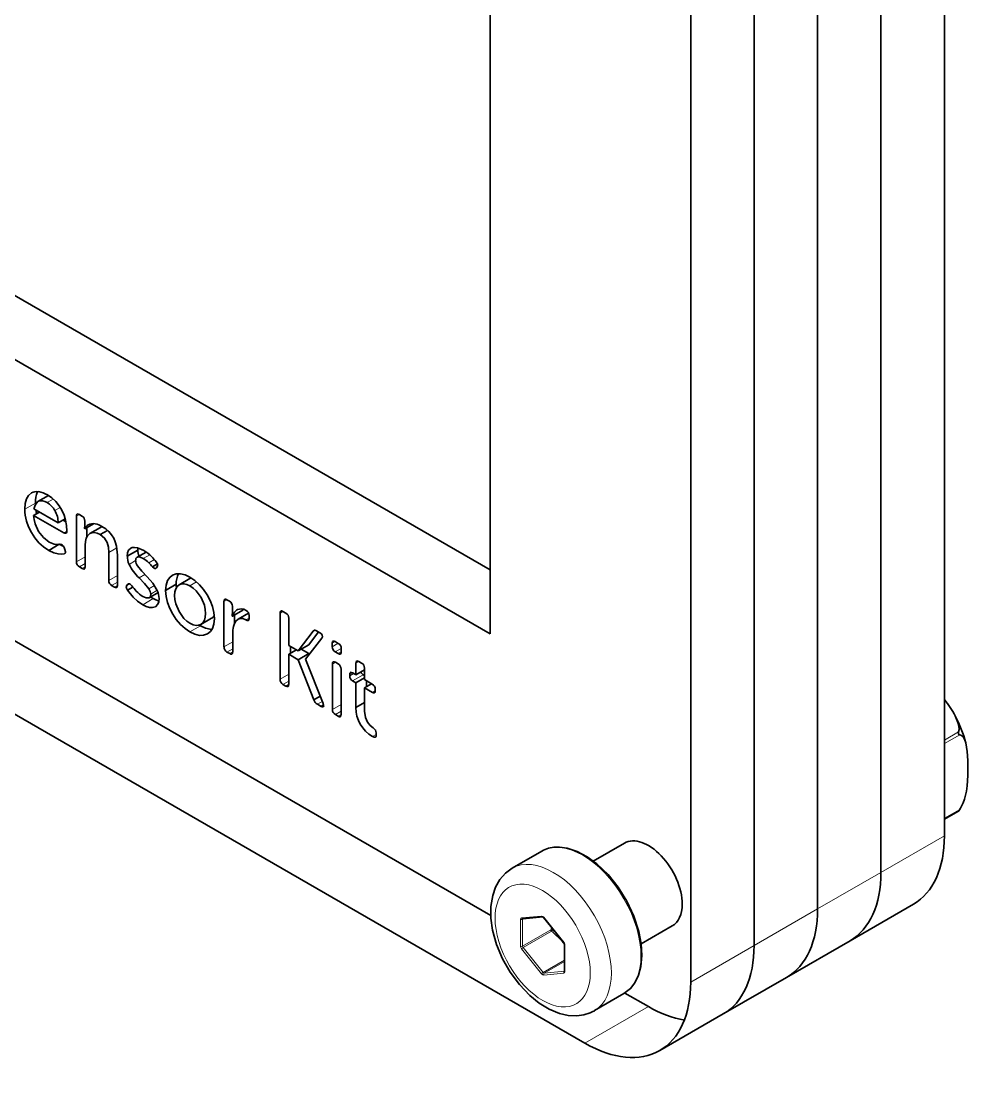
# Model space of a CAD drawing. Extents: x 291 to 834, y 188 to 661.
# Drawn here: x 701.8 to 733.46, y 573.02 to 608.35 of the extents above; entities that cross this region are included whole.
import ezdxf

# ---------------------------------------------------------------- set-up
doc = ezdxf.new("R2010")
doc.units = 0

msp = doc.modelspace()

# ---------------------------------------------------------------- linework, layer by layer
at = {"color": 7, "lineweight": 35}
for p, q in [((732.674, 581.092), (732.674, 627.126)), ((730.553, 579.867), (730.553, 625.901)), ((728.431, 578.643), (728.431, 624.677)), ((726.31, 577.418), (726.31, 623.452)), ((726.31, 577.418), (726.31, 623.452)), ((724.189, 576.193), (724.189, 622.227)), ((730.553, 579.867), (730.553, 615.251)), ((728.431, 578.643), (728.431, 614.027)), ((717.478, 589.58), (717.478, 611.72)), ((717.478, 589.988), (681.936, 610.508)), ((681.581, 608.573), (717.478, 587.848)), ((676.275, 602.223), (717.504, 578.419)), ((676.275, 602.223), (717.504, 578.419)), ((674.154, 600.998), (720.653, 574.152))]:
    msp.add_line(p, q, dxfattribs=at)
at = {"color": 7, "lineweight": 35, "ltscale": 0.010205}
for p, q in [((702.361, 592.271), (702.715, 592.475)), ((705.349, 590.448), (705.703, 590.652)), ((709.051, 588.335), (709.404, 588.539))]:
    msp.add_line(p, q, dxfattribs=at)
at = {"color": 7, "lineweight": 13, "ltscale": 0.009613}
msp.add_line((702.381, 592.281), (702.714, 592.473), dxfattribs=at)
at = {"color": 7, "lineweight": 13, "ltscale": 0.010206}
for p, q in [((701.919, 592.017), (702.273, 592.221)), ((707.445, 587.911), (707.798, 588.115)), ((712.884, 586.271), (713.237, 586.475))]:
    msp.add_line(p, q, dxfattribs=at)
at = {"color": 7, "lineweight": 35, "ltscale": 0.023418}
msp.add_line((702.227, 592.026), (703.039, 591.557), dxfattribs=at)
at = {"color": 7, "lineweight": 35, "ltscale": 0.001166}
msp.add_line((702.273, 592.175), (702.273, 592.221), dxfattribs=at)
at = {"color": 7, "lineweight": 35, "ltscale": 0.000560934}
msp.add_line((702.381, 592.281), (702.361, 592.271), dxfattribs=at)
at = {"color": 7, "lineweight": 13, "ltscale": 0.005844}
msp.add_line((702.67, 592.236), (702.873, 592.353), dxfattribs=at)
at = {"color": 7, "lineweight": 13, "ltscale": 0.005191}
msp.add_line((702.926, 591.971), (703.106, 592.075), dxfattribs=at)
at = {"color": 7, "lineweight": 35, "ltscale": 0.005528}
msp.add_line((702.215, 591.811), (702.407, 591.922), dxfattribs=at)
at = {"color": 7, "lineweight": 35, "ltscale": 0.029212}
msp.add_line((703.227, 591.227), (702.215, 591.811), dxfattribs=at)
at = {"color": 7, "lineweight": 35, "ltscale": 0.006777}
msp.add_line((703.039, 591.557), (703.273, 591.693), dxfattribs=at)
at = {"color": 7, "lineweight": 35, "ltscale": 0.002782}
msp.add_line((703.297, 591.595), (703.201, 591.651), dxfattribs=at)
at = {"color": 7, "lineweight": 13, "ltscale": 0.002854}
msp.add_line((703.646, 591.78), (703.745, 591.837), dxfattribs=at)
at = {"color": 7, "lineweight": 35, "ltscale": 0.038017}
for p, q in [((703.646, 590.26), (703.646, 591.78)), ((708.582, 587.41), (708.582, 588.93)), ((712.207, 585.317), (712.207, 586.838))]:
    msp.add_line(p, q, dxfattribs=at)
at = {"color": 7, "lineweight": 35, "ltscale": 0.002419}
for p, q in [((703.745, 591.837), (703.829, 591.789)), ((708.681, 588.988), (708.765, 588.939)), ((709.42, 588.46), (709.42, 588.364))]:
    msp.add_line(p, q, dxfattribs=at)
at = {"color": 7, "lineweight": 35, "ltscale": 0.000739741}
msp.add_line((703.921, 591.397), (703.918, 591.367), dxfattribs=at)
at = {"color": 7, "lineweight": 35, "ltscale": 0.000176396}
for p, q in [((703.918, 591.367), (703.924, 591.364)), ((708.854, 588.442), (708.861, 588.438))]:
    msp.add_line(p, q, dxfattribs=at)
at = {"color": 7, "lineweight": 35, "ltscale": 0.008429}
msp.add_line((703.924, 591.364), (704.216, 591.532), dxfattribs=at)
at = {"color": 7, "lineweight": 35, "ltscale": 0.003889}
msp.add_line((703.927, 591.618), (703.927, 591.462), dxfattribs=at)
at = {"color": 7, "lineweight": 35, "ltscale": 0.007637}
msp.add_line((704, 591.102), (704, 591.407), dxfattribs=at)
at = {"color": 7, "lineweight": 35, "ltscale": 0.010207}
for p, q in [((704.097, 591.204), (704.451, 591.408)), ((708.861, 588.438), (709.214, 588.642)), ((707.811, 588.164), (708.165, 588.368))]:
    msp.add_line(p, q, dxfattribs=at)
at = {"color": 7, "lineweight": 35, "ltscale": 0.007053}
msp.add_line((704.442, 591.169), (704.687, 591.31), dxfattribs=at)
at = {"color": 7, "lineweight": 13, "ltscale": 0.002939}
msp.add_line((703.227, 591.227), (703.329, 591.286), dxfattribs=at)
at = {"color": 7, "lineweight": 35, "ltscale": 0.010206}
for p, q in [((702.721, 590.638), (703.075, 590.842)), ((707.082, 589.49), (707.435, 589.694)), ((706.631, 589.3), (706.984, 589.504)), ((711.067, 587.275), (711.42, 587.479)), ((711.067, 586.981), (711.42, 587.185))]:
    msp.add_line(p, q, dxfattribs=at)
at = {"color": 7, "lineweight": 35, "ltscale": 0.001809}
msp.add_line((703.236, 590.731), (703.263, 590.664), dxfattribs=at)
at = {"color": 7, "lineweight": 35, "ltscale": 0.018059}
msp.add_line((703.936, 590.814), (703.936, 590.092), dxfattribs=at)
at = {"color": 7, "lineweight": 13, "ltscale": 0.00783}
msp.add_line((704.727, 590.565), (704.998, 590.722), dxfattribs=at)
at = {"color": 7, "lineweight": 35, "ltscale": 0.001142}
msp.add_line((703.233, 590.529), (703.273, 590.552), dxfattribs=at)
at = {"color": 7, "lineweight": 13, "ltscale": 0.008382}
for p, q in [((703.646, 590.26), (703.936, 590.427)), ((712.207, 585.317), (712.498, 585.484))]:
    msp.add_line(p, q, dxfattribs=at)
at = {"color": 7, "lineweight": 35, "ltscale": 0.023242}
msp.add_line((704.727, 589.636), (704.727, 590.565), dxfattribs=at)
at = {"color": 7, "lineweight": 35, "ltscale": 0.02514}
for p, q in [((705.017, 590.474), (705.017, 589.468)), ((710.749, 587.164), (710.749, 586.159))]:
    msp.add_line(p, q, dxfattribs=at)
at = {"color": 7, "lineweight": 13, "ltscale": 0.006359}
msp.add_line((705.408, 590.172), (705.628, 590.299), dxfattribs=at)
at = {"color": 7, "lineweight": 35, "ltscale": 0.008843}
msp.add_line((705.674, 590.408), (705.98, 590.585), dxfattribs=at)
at = {"color": 7, "lineweight": 13, "ltscale": 0.008191}
msp.add_line((705.701, 590.418), (705.985, 590.581), dxfattribs=at)
at = {"color": 7, "lineweight": 13, "ltscale": 0.006269}
msp.add_line((705.882, 590.368), (706.099, 590.494), dxfattribs=at)
at = {"color": 7, "lineweight": 13, "ltscale": 0.005383}
msp.add_line((706.066, 590.227), (706.253, 590.335), dxfattribs=at)
at = {"color": 7, "lineweight": 13, "ltscale": 0.005528}
msp.add_line((703.745, 590.088), (703.936, 590.199), dxfattribs=at)
at = {"color": 7, "lineweight": 35, "ltscale": 0.00268}
for p, q in [((703.838, 590.035), (703.745, 590.088)), ((704.918, 589.411), (704.825, 589.464)), ((712.306, 586.895), (712.399, 586.841)), ((712.399, 585.092), (712.306, 585.146))]:
    msp.add_line(p, q, dxfattribs=at)
at = {"color": 7, "lineweight": 13, "ltscale": 0.002849}
for p, q in [((703.838, 590.035), (703.936, 590.092)), ((704.918, 589.411), (705.017, 589.468)), ((708.774, 587.185), (708.872, 587.242))]:
    msp.add_line(p, q, dxfattribs=at)
at = {"color": 7, "lineweight": 35, "ltscale": 0.004895}
msp.add_line((706.191, 590.09), (706.36, 590.188), dxfattribs=at)
at = {"color": 7, "lineweight": 35, "ltscale": 0.001129}
msp.add_line((706.349, 590.088), (706.322, 590.052), dxfattribs=at)
at = {"color": 7, "lineweight": 13, "ltscale": 0.008383}
for p, q in [((704.727, 589.636), (705.017, 589.803)), ((708.582, 587.41), (708.872, 587.577))]:
    msp.add_line(p, q, dxfattribs=at)
at = {"color": 7, "lineweight": 13, "ltscale": 0.005529}
msp.add_line((704.825, 589.464), (705.017, 589.575), dxfattribs=at)
at = {"color": 7, "lineweight": 13, "ltscale": 0.005671}
msp.add_line((705.74, 589.719), (705.936, 589.833), dxfattribs=at)
at = {"color": 7, "lineweight": 13, "ltscale": 0.006453}
msp.add_line((707.445, 589.453), (707.668, 589.582), dxfattribs=at)
at = {"color": 7, "lineweight": 35, "ltscale": 0.001514}
msp.add_line((717.478, 589.519), (717.478, 589.58), dxfattribs=at)
at = {"color": 7, "lineweight": 35, "ltscale": 0.002368}
msp.add_line((705.334, 589.475), (705.416, 589.522), dxfattribs=at)
at = {"color": 7, "lineweight": 35, "ltscale": 0.00108}
msp.add_line((705.334, 589.475), (705.364, 589.506), dxfattribs=at)
at = {"color": 7, "lineweight": 35, "ltscale": 0.00515}
msp.add_line((705.355, 589.307), (705.534, 589.41), dxfattribs=at)
at = {"color": 7, "lineweight": 35, "ltscale": 0.000842224}
msp.add_line((705.364, 589.506), (705.393, 589.523), dxfattribs=at)
at = {"color": 7, "lineweight": 35, "ltscale": 0.000458985}
msp.add_line((705.364, 589.506), (705.379, 589.517), dxfattribs=at)
at = {"color": 7, "lineweight": 13, "ltscale": 0.005508}
msp.add_line((706.072, 589.349), (706.263, 589.46), dxfattribs=at)
at = {"color": 7, "lineweight": 35, "ltscale": 0.008582}
msp.add_line((706.081, 589.057), (706.378, 589.229), dxfattribs=at)
at = {"color": 7, "lineweight": 13, "ltscale": 0.006319}
msp.add_line((706.131, 589.178), (706.35, 589.304), dxfattribs=at)
at = {"color": 7, "lineweight": 35, "ltscale": 0.041791}
msp.add_line((717.478, 587.848), (717.478, 589.519), dxfattribs=at)
at = {"color": 7, "lineweight": 13, "ltscale": 0.010207}
msp.add_line((705.864, 588.823), (706.218, 589.028), dxfattribs=at)
at = {"color": 7, "lineweight": 35, "ltscale": 0.000601564}
msp.add_line((706.059, 589.048), (706.081, 589.057), dxfattribs=at)
at = {"color": 7, "lineweight": 13, "ltscale": 0.002855}
for p, q in [((708.582, 588.93), (708.681, 588.988)), ((712.405, 587.187), (712.504, 587.244)), ((712.207, 586.838), (712.306, 586.895))]:
    msp.add_line(p, q, dxfattribs=at)
at = {"color": 7, "lineweight": 35, "ltscale": 0.005006}
msp.add_line((708.863, 588.768), (708.863, 588.568), dxfattribs=at)
at = {"color": 7, "lineweight": 35, "ltscale": 0.007048}
msp.add_line((708.936, 588.2), (708.936, 588.481), dxfattribs=at)
at = {"color": 7, "lineweight": 35, "ltscale": 0.000808137}
msp.add_line((709.214, 588.642), (709.225, 588.673), dxfattribs=at)
at = {"color": 7, "lineweight": 13, "ltscale": 0.002847}
for p, q in [((710.456, 588.54), (710.555, 588.597)), ((712.204, 587.531), (712.303, 587.588)), ((710.651, 586.101), (710.749, 586.158)), ((712.399, 585.092), (712.498, 585.149))]:
    msp.add_line(p, q, dxfattribs=at)
at = {"color": 7, "lineweight": 35, "ltscale": 0.055302}
msp.add_line((710.456, 586.328), (710.456, 588.54), dxfattribs=at)
at = {"color": 7, "lineweight": 35, "ltscale": 0.002771}
for p, q in [((710.555, 588.597), (710.651, 588.542)), ((710.651, 586.101), (710.555, 586.157))]:
    msp.add_line(p, q, dxfattribs=at)
at = {"color": 7, "lineweight": 35, "ltscale": 0.001218}
msp.add_line((707.798, 588.115), (707.757, 588.14), dxfattribs=at)
at = {"color": 7, "lineweight": 13, "ltscale": 0.003128}
msp.add_line((709.312, 588.312), (709.42, 588.375), dxfattribs=at)
at = {"color": 7, "lineweight": 35, "ltscale": 0.022813}
msp.add_line((710.749, 588.371), (710.749, 587.458), dxfattribs=at)
at = {"color": 7, "lineweight": 35, "ltscale": 0.015202}
msp.add_line((708.872, 587.85), (708.872, 587.242), dxfattribs=at)
at = {"color": 7, "lineweight": 35, "ltscale": 0.020715}
msp.add_line((711.067, 587.275), (711.56, 587.94), dxfattribs=at)
at = {"color": 7, "lineweight": 35, "ltscale": 0.013472}
msp.add_line((711.42, 587.479), (711.741, 587.912), dxfattribs=at)
at = {"color": 7, "lineweight": 35, "ltscale": 0.001494}
msp.add_line((711.56, 587.94), (711.612, 587.97), dxfattribs=at)
at = {"color": 7, "lineweight": 35, "ltscale": 0.0032}
msp.add_line((711.677, 587.949), (711.788, 587.885), dxfattribs=at)
at = {"color": 7, "lineweight": 35, "ltscale": 0.009164}
for p, q in [((710.749, 587.458), (711.067, 587.275)), ((711.067, 586.981), (710.749, 587.164))]:
    msp.add_line(p, q, dxfattribs=at)
at = {"color": 7, "lineweight": 35, "ltscale": 0.005609}
msp.add_line((710.809, 587.199), (710.809, 587.423), dxfattribs=at)
at = {"color": 7, "lineweight": 35, "ltscale": 0.022289}
msp.add_line((711.857, 587.707), (711.309, 587.004), dxfattribs=at)
at = {"color": 7, "lineweight": 35, "ltscale": 0.002855}
for p, q in [((712.204, 587.416), (712.204, 587.531)), ((712.504, 587.358), (712.504, 587.244))]:
    msp.add_line(p, q, dxfattribs=at)
at = {"color": 7, "lineweight": 13, "ltscale": 0.005701}
msp.add_line((712.204, 587.416), (712.402, 587.53), dxfattribs=at)
at = {"color": 7, "lineweight": 35, "ltscale": 0.002939}
for p, q in [((712.303, 587.588), (712.405, 587.529)), ((712.405, 587.187), (712.303, 587.246))]:
    msp.add_line(p, q, dxfattribs=at)
at = {"color": 7, "lineweight": 13, "ltscale": 0.005527}
for p, q in [((708.681, 587.239), (708.872, 587.349)), ((712.306, 585.146), (712.498, 585.256))]:
    msp.add_line(p, q, dxfattribs=at)
at = {"color": 7, "lineweight": 35, "ltscale": 0.002678}
msp.add_line((708.774, 587.185), (708.681, 587.239), dxfattribs=at)
at = {"color": 7, "lineweight": 35, "ltscale": 0.007349}
for p, q in [((710.749, 587.164), (711.004, 587.311)), ((711.42, 587.185), (711.166, 587.332))]:
    msp.add_line(p, q, dxfattribs=at)
at = {"color": 7, "lineweight": 35, "ltscale": 0.000692813}
msp.add_line((711.43, 587.159), (711.42, 587.185), dxfattribs=at)
at = {"color": 7, "lineweight": 13, "ltscale": 0.005795}
msp.add_line((712.303, 587.246), (712.504, 587.361), dxfattribs=at)
at = {"color": 7, "lineweight": 35, "ltscale": 0.036028}
msp.add_line((711.59, 585.638), (711.067, 586.981), dxfattribs=at)
at = {"color": 7, "lineweight": 35, "ltscale": 0.000175476}
msp.add_line((711.309, 587.004), (711.309, 586.997), dxfattribs=at)
at = {"color": 7, "lineweight": 35, "ltscale": 0.039784}
msp.add_line((711.309, 586.997), (711.896, 585.517), dxfattribs=at)
at = {"color": 7, "lineweight": 13, "ltscale": 0.002856}
msp.add_line((712.995, 586.863), (713.093, 586.921), dxfattribs=at)
at = {"color": 7, "lineweight": 35, "ltscale": 0.009592}
for p, q in [((712.995, 586.48), (712.995, 586.863)), ((713.279, 586.699), (713.279, 586.316))]:
    msp.add_line(p, q, dxfattribs=at)
at = {"color": 7, "lineweight": 35, "ltscale": 0.00251}
msp.add_line((713.093, 586.921), (713.18, 586.87), dxfattribs=at)
at = {"color": 7, "lineweight": 13, "ltscale": 0.008467}
msp.add_line((710.456, 586.328), (710.749, 586.497), dxfattribs=at)
at = {"color": 7, "lineweight": 35, "ltscale": 0.038016}
msp.add_line((712.498, 586.67), (712.498, 585.149), dxfattribs=at)
at = {"color": 7, "lineweight": 13, "ltscale": 0.002848}
msp.add_line((712.788, 586.485), (712.887, 586.542), dxfattribs=at)
at = {"color": 7, "lineweight": 13, "ltscale": 0.003973}
msp.add_line((712.788, 586.44), (712.926, 586.52), dxfattribs=at)
at = {"color": 7, "lineweight": 35, "ltscale": 0.001125}
msp.add_line((712.788, 586.44), (712.788, 586.485), dxfattribs=at)
at = {"color": 7, "lineweight": 35, "ltscale": 0.003115}
msp.add_line((712.887, 586.542), (712.995, 586.48), dxfattribs=at)
at = {"color": 7, "lineweight": 35, "ltscale": 0.008383}
for p, q in [((712.988, 586.21), (713.279, 586.378)), ((712.988, 585.381), (713.279, 585.548))]:
    msp.add_line(p, q, dxfattribs=at)
at = {"color": 7, "lineweight": 35, "ltscale": 0.008207}
msp.add_line((712.995, 586.48), (713.279, 586.644), dxfattribs=at)
at = {"color": 7, "lineweight": 35, "ltscale": 0.0012}
msp.add_line((713.279, 586.451), (713.237, 586.475), dxfattribs=at)
at = {"color": 7, "lineweight": 13, "ltscale": 0.005619}
msp.add_line((710.555, 586.157), (710.749, 586.269), dxfattribs=at)
at = {"color": 7, "lineweight": 35, "ltscale": 0.003024}
msp.add_line((712.988, 586.21), (712.884, 586.271), dxfattribs=at)
at = {"color": 7, "lineweight": 35, "ltscale": 0.020746}
msp.add_line((712.988, 585.381), (712.988, 586.21), dxfattribs=at)
at = {"color": 7, "lineweight": 35, "ltscale": 0.007601}
msp.add_line((713.279, 586.316), (713.542, 586.164), dxfattribs=at)
at = {"color": 7, "lineweight": 35, "ltscale": 0.006821}
msp.add_line((713.279, 586.043), (713.515, 586.179), dxfattribs=at)
at = {"color": 7, "lineweight": 35, "ltscale": 0.007693}
msp.add_line((713.545, 585.889), (713.279, 586.043), dxfattribs=at)
at = {"color": 7, "lineweight": 35, "ltscale": 0.019444}
msp.add_line((713.279, 586.043), (713.279, 585.265), dxfattribs=at)
at = {"color": 7, "lineweight": 35, "ltscale": 0.004997}
msp.add_line((713.342, 586.079), (713.342, 586.279), dxfattribs=at)
at = {"color": 7, "lineweight": 35, "ltscale": 0.006042}
msp.add_line((711.59, 585.638), (711.8, 585.759), dxfattribs=at)
at = {"color": 7, "lineweight": 13, "ltscale": 0.002766}
msp.add_line((713.545, 585.889), (713.641, 585.944), dxfattribs=at)
at = {"color": 7, "lineweight": 35, "ltscale": 0.001126}
msp.add_line((713.641, 585.993), (713.641, 585.948), dxfattribs=at)
at = {"color": 7, "lineweight": 13, "ltscale": 0.004669}
msp.add_line((711.707, 585.491), (711.869, 585.585), dxfattribs=at)
at = {"color": 7, "lineweight": 35, "ltscale": 0.003543}
msp.add_line((711.83, 585.421), (711.707, 585.491), dxfattribs=at)
at = {"color": 7, "lineweight": 35, "ltscale": 0.002387}
msp.add_line((711.83, 585.421), (711.913, 585.468), dxfattribs=at)
at = {"color": 7, "lineweight": 13, "ltscale": 0.00346}
msp.add_line((713.551, 584.413), (713.671, 584.482), dxfattribs=at)
at = {"color": 7, "lineweight": 35, "ltscale": 0.001814}
msp.add_line((713.671, 584.53), (713.671, 584.458), dxfattribs=at)
at = {"color": 7, "lineweight": 13, "ltscale": 0.013727}
msp.add_line((733.149, 584.564), (732.674, 584.29), dxfattribs=at)
at = {"color": 7, "lineweight": 13, "ltscale": 0.014747}
msp.add_line((733.185, 584.473), (732.674, 584.178), dxfattribs=at)
at = {"color": 7, "lineweight": 13, "ltscale": 0.014748}
msp.add_line((733.185, 581.975), (732.674, 581.68), dxfattribs=at)
at = {"color": 7, "lineweight": 35, "ltscale": 0.013461}
msp.add_line((733.14, 581.915), (732.674, 581.646), dxfattribs=at)
at = {"color": 7, "lineweight": 35, "ltscale": 0.000326926}
msp.add_line((733.14, 581.915), (733.149, 581.925), dxfattribs=at)
at = {"color": 7, "lineweight": 35, "ltscale": 0.000131553}
msp.add_line((733.149, 581.925), (733.153, 581.929), dxfattribs=at)
at = {"color": 7, "lineweight": 35, "ltscale": 0.002633}
msp.add_line((733.213, 582.015), (733.153, 581.929), dxfattribs=at)
at = {"color": 7, "lineweight": 35, "ltscale": 0.001228}
msp.add_line((733.213, 582.015), (733.185, 581.975), dxfattribs=at)
at = {"color": 7, "lineweight": 13, "ltscale": 0.061237}
for p, q in [((730.553, 579.867), (732.674, 581.092)), ((728.431, 578.643), (730.553, 579.867)), ((722.774, 575.377), (720.653, 574.152))]:
    msp.add_line(p, q, dxfattribs=at)
at = {"color": 7, "lineweight": 35, "ltscale": 0.030068}
msp.add_line((721.974, 580.845), (720.933, 580.243), dxfattribs=at)
at = {"color": 7, "lineweight": 35, "ltscale": 0.028579}
msp.add_line((719.207, 580.575), (718.217, 580.003), dxfattribs=at)
at = {"color": 7, "lineweight": 13, "ltscale": 0.061236}
msp.add_line((728.431, 578.643), (726.31, 577.418), dxfattribs=at)
at = {"color": 7, "lineweight": 35, "ltscale": 0.061237}
for p, q in [((731.638, 578.803), (729.517, 577.578)), ((729.517, 577.578), (727.396, 576.354))]:
    msp.add_line(p, q, dxfattribs=at)
at = {"color": 7, "lineweight": 13, "ltscale": 0.022391}
for p, q in [((718.496, 578.294), (718.496, 577.399)), ((718.567, 578.294), (718.567, 577.399))]:
    msp.add_line(p, q, dxfattribs=at)
at = {"color": 7, "lineweight": 13, "ltscale": 0.016861}
for p, q in [((719.204, 578.405), (718.532, 578.345)), ((719.274, 576.431), (719.946, 576.491)), ((719.292, 576.497), (719.964, 576.557))]:
    msp.add_line(p, q, dxfattribs=at)
at = {"color": 7, "lineweight": 13, "ltscale": 0.001214}
msp.add_line((718.609, 578.319), (718.567, 578.294), dxfattribs=at)
at = {"color": 7, "lineweight": 35, "ltscale": 0.016861}
msp.add_line((719.243, 578.375), (718.572, 578.315), dxfattribs=at)
at = {"color": 7, "lineweight": 35, "ltscale": 0.026805}
msp.add_line((719.942, 577.517), (719.271, 578.353), dxfattribs=at)
at = {"color": 7, "lineweight": 13, "ltscale": 0.026804}
msp.add_line((719.946, 577.528), (719.274, 578.364), dxfattribs=at)
at = {"color": 7, "lineweight": 13, "ltscale": 0.027278}
msp.add_line((719.512, 577.944), (718.567, 577.399), dxfattribs=at)
at = {"color": 7, "lineweight": 13, "ltscale": 0.027277}
msp.add_line((719.53, 577.899), (718.585, 577.353), dxfattribs=at)
at = {"color": 7, "lineweight": 13, "ltscale": 0.000702097}
msp.add_line((719.518, 577.972), (719.512, 577.944), dxfattribs=at)
at = {"color": 7, "lineweight": 13, "ltscale": 0.001499}
msp.add_line((719.518, 577.972), (719.53, 578.03), dxfattribs=at)
at = {"color": 7, "lineweight": 13, "ltscale": 0.001325}
msp.add_line((719.53, 577.899), (719.563, 577.94), dxfattribs=at)
at = {"color": 7, "lineweight": 13, "ltscale": 0.000716106}
msp.add_line((719.568, 577.968), (719.563, 577.94), dxfattribs=at)
at = {"color": 7, "lineweight": 13, "ltscale": 0.004037}
msp.add_line((719.563, 577.94), (719.686, 577.836), dxfattribs=at)
at = {"color": 7, "lineweight": 13, "ltscale": 0.000292368}
msp.add_line((719.568, 577.968), (719.571, 577.98), dxfattribs=at)
at = {"color": 7, "lineweight": 35, "ltscale": 0.030067}
msp.add_line((723.574, 578.073), (722.533, 577.472), dxfattribs=at)
at = {"color": 7, "lineweight": 13, "ltscale": 0.026805}
for p, q in [((718.532, 577.307), (719.204, 576.472)), ((718.585, 577.353), (719.257, 576.517))]:
    msp.add_line(p, q, dxfattribs=at)
at = {"color": 7, "lineweight": 35, "ltscale": 0.022391}
msp.add_line((719.967, 576.562), (719.967, 577.457), dxfattribs=at)
at = {"color": 7, "lineweight": 13, "ltscale": 0.022392}
msp.add_line((719.981, 576.541), (719.981, 577.437), dxfattribs=at)
at = {"color": 7, "lineweight": 13, "ltscale": 0.061238}
msp.add_line((726.31, 577.418), (724.189, 576.193), dxfattribs=at)
at = {"color": 7, "lineweight": 13, "ltscale": 0.0205}
msp.add_line((719.967, 576.927), (719.257, 576.517), dxfattribs=at)
at = {"color": 7, "lineweight": 13, "ltscale": 0.01948}
msp.add_line((719.967, 576.887), (719.292, 576.497), dxfattribs=at)
at = {"color": 7, "lineweight": 35, "ltscale": 0.000190778}
msp.add_line((719.967, 576.562), (719.966, 576.554), dxfattribs=at)
at = {"color": 7, "lineweight": 35, "ltscale": 0.061236}
msp.add_line((727.396, 576.354), (725.274, 575.129), dxfattribs=at)
at = {"color": 7, "lineweight": 35, "ltscale": 0.028577}
msp.add_line((721.957, 575.812), (720.968, 575.24), dxfattribs=at)
at = {"color": 7, "lineweight": 35, "ltscale": 0.022696}
msp.add_line((721.988, 575.83), (722.774, 575.377), dxfattribs=at)
msp.add_line((721.988, 575.83), (722.774, 575.377), dxfattribs=at)
at = {"color": 7, "lineweight": 35, "ltscale": 0.061238}
msp.add_line((725.274, 575.129), (723.153, 573.904), dxfattribs=at)
at = {"color": 7, "lineweight": 35}
for points in [[(701.919, 592.017), (701.934, 592.206), (701.977, 592.36), (702.046, 592.477), (702.143, 592.561)], [(702.676, 592.496), (702.824, 592.395), (702.955, 592.273), (703.067, 592.134), (703.16, 591.982), (703.233, 591.818), (703.285, 591.646), (703.318, 591.468), (703.329, 591.286)], [(702.361, 592.271), (702.276, 592.179), (702.227, 592.026)], [(702.215, 591.811), (702.231, 591.668), (702.266, 591.53), (702.383, 591.276), (702.546, 591.067), (702.739, 590.918)], [(703.646, 591.78), (703.651, 591.823), (703.657, 591.838), (703.671, 591.852)], [(703.671, 591.852), (703.69, 591.857), (703.706, 591.854), (703.745, 591.837)], [(702.721, 590.638), (702.55, 590.755), (702.395, 590.897), (702.258, 591.06), (702.142, 591.237), (702.048, 591.425), (701.977, 591.622)], [(704.499, 591.443), (704.625, 591.36), (704.732, 591.267), (704.821, 591.163), (704.893, 591.048), (704.947, 590.923), (704.986, 590.785), (705.017, 590.474)], [(703.3, 591.219), (703.264, 591.213), (703.227, 591.227)], [(704.097, 591.204), (704.019, 591.131), (703.974, 591.047), (703.946, 590.94), (703.936, 590.814)], [(704.442, 591.169), (704.336, 591.217), (704.239, 591.236), (704.163, 591.23), (704.097, 591.204)], [(704.727, 590.565), (704.716, 590.744), (704.676, 590.906), (704.589, 591.049), (704.442, 591.169)], [(703.233, 590.529), (703.149, 590.517), (703.034, 590.523), (702.89, 590.559), (702.721, 590.638)], [(703.263, 590.664), (703.281, 590.596), (703.279, 590.57), (703.271, 590.55), (703.257, 590.536)], [(705.349, 590.448), (705.36, 590.559), (705.393, 590.642), (705.462, 590.711)], [(705.462, 590.711), (705.511, 590.731), (705.593, 590.739), (705.686, 590.725), (705.897, 590.636)], [(705.882, 590.368), (705.783, 590.412), (705.701, 590.418)], [(706.316, 590.259), (706.366, 590.167), (706.349, 590.088)], [(703.912, 590.021), (703.892, 590.016), (703.877, 590.018), (703.838, 590.035)], [(703.936, 590.092), (703.931, 590.05), (703.925, 590.035), (703.912, 590.021)], [(705.686, 590.12), (705.831, 589.941), (706.018, 589.75)], [(706.303, 590.034), (706.273, 590.029), (706.248, 590.039), (706.191, 590.09)], [(706.072, 589.349), (705.927, 589.528), (705.74, 589.719)], [(706.018, 589.75), (706.206, 589.541), (706.351, 589.301)], [(706.631, 589.3), (706.647, 589.481), (706.695, 589.628), (706.766, 589.737), (706.859, 589.813)], [(706.859, 589.813), (706.988, 589.858), (707.126, 589.86), (707.279, 589.821), (707.445, 589.743)], [(707.445, 589.743), (707.61, 589.63), (707.764, 589.491), (707.902, 589.33), (708.022, 589.152), (708.122, 588.96), (708.197, 588.76), (708.245, 588.558), (708.262, 588.358)], [(704.992, 589.397), (704.973, 589.392), (704.957, 589.394), (704.918, 589.411)], [(705.017, 589.468), (705.012, 589.426), (705.006, 589.411), (704.992, 589.397)], [(705.355, 589.307), (705.313, 589.401), (705.334, 589.475)], [(705.864, 588.823), (705.689, 588.943), (705.547, 589.074), (705.355, 589.307)], [(705.379, 589.517), (705.402, 589.524), (705.426, 589.519), (705.448, 589.505), (705.502, 589.45)], [(706.081, 589.057), (706.109, 589.083), (706.121, 589.108), (706.131, 589.178)], [(707.445, 587.911), (707.279, 588.024), (707.126, 588.164), (706.988, 588.326), (706.869, 588.504), (706.77, 588.695), (706.695, 588.895), (706.647, 589.099), (706.631, 589.3)], [(707.082, 589.49), (707.015, 589.434), (706.966, 589.356), (706.934, 589.255), (706.924, 589.131)], [(707.445, 589.453), (707.34, 589.501), (707.243, 589.522), (707.157, 589.518), (707.082, 589.49)], [(707.966, 588.529), (707.955, 588.665), (707.925, 588.802), (707.813, 589.064), (707.647, 589.289), (707.549, 589.38), (707.445, 589.453)], [(706.289, 588.754), (706.18, 588.725), (706.087, 588.733), (705.981, 588.765), (705.864, 588.823)], [(705.873, 589.095), (705.976, 589.05), (706.059, 589.048)], [(706.409, 589.024), (706.399, 588.923), (706.37, 588.84), (706.289, 588.754)], [(706.924, 589.131), (706.934, 588.992), (706.966, 588.852), (707.078, 588.589), (707.243, 588.365), (707.34, 588.273), (707.445, 588.201)], [(708.582, 588.93), (708.587, 588.973), (708.593, 588.988), (708.607, 589.002)], [(708.607, 589.002), (708.626, 589.007), (708.642, 589.005), (708.681, 588.988)], [(707.811, 588.164), (707.877, 588.219), (707.925, 588.299), (707.955, 588.403), (707.966, 588.529)], [(708.863, 588.568), (708.858, 588.477), (708.854, 588.442)], [(708.861, 588.438), (708.928, 588.569), (709.016, 588.648)], [(709.016, 588.648), (709.031, 588.656), (709.164, 588.682), (709.241, 588.668), (709.325, 588.63)], [(710.456, 588.54), (710.461, 588.582), (710.467, 588.597), (710.481, 588.611)], [(710.481, 588.611), (710.5, 588.616), (710.516, 588.614), (710.555, 588.597)], [(707.445, 588.201), (707.549, 588.153), (707.647, 588.131), (707.734, 588.135), (707.811, 588.164)], [(708.262, 588.358), (708.245, 588.176), (708.197, 588.027), (708.127, 587.92), (708.034, 587.845)], [(709.051, 588.335), (708.982, 588.274), (708.934, 588.195), (708.899, 588.092)], [(709.312, 588.312), (709.209, 588.355), (709.119, 588.359), (709.051, 588.335)], [(709.396, 588.295), (709.374, 588.29), (709.357, 588.292), (709.312, 588.312)], [(709.42, 588.364), (709.415, 588.323), (709.409, 588.309), (709.396, 588.295)], [(708.034, 587.845), (707.902, 587.798), (707.764, 587.796), (707.61, 587.833), (707.445, 587.911)], [(708.181, 587.996), (708.117, 588), (707.963, 588.037), (707.798, 588.115)], [(711.788, 587.885), (711.838, 587.846), (711.867, 587.799), (711.874, 587.751), (711.857, 587.707)], [(712.204, 587.531), (712.209, 587.573), (712.215, 587.588), (712.229, 587.602)], [(712.229, 587.602), (712.248, 587.607), (712.264, 587.604), (712.303, 587.588)], [(708.848, 587.171), (708.829, 587.166), (708.813, 587.168), (708.774, 587.185)], [(708.872, 587.242), (708.868, 587.2), (708.862, 587.185), (708.848, 587.171)], [(712.479, 587.172), (712.46, 587.168), (712.444, 587.17), (712.405, 587.187)], [(712.504, 587.244), (712.499, 587.201), (712.493, 587.187), (712.479, 587.172)], [(712.207, 586.838), (712.212, 586.88), (712.218, 586.895), (712.232, 586.909)], [(712.232, 586.909), (712.251, 586.914), (712.267, 586.912), (712.306, 586.895)], [(712.995, 586.863), (712.999, 586.906), (713.005, 586.921), (713.019, 586.935)], [(713.019, 586.935), (713.038, 586.94), (713.054, 586.938), (713.093, 586.921)], [(712.788, 586.485), (712.793, 586.527), (712.799, 586.542), (712.813, 586.556)], [(712.813, 586.556), (712.832, 586.561), (712.848, 586.559), (712.887, 586.542)], [(710.725, 586.087), (710.705, 586.082), (710.69, 586.085), (710.651, 586.101)], [(710.749, 586.159), (710.744, 586.116), (710.738, 586.101), (710.725, 586.087)], [(713.616, 585.875), (713.598, 585.871), (713.583, 585.873), (713.545, 585.889)], [(713.641, 585.948), (713.636, 585.905), (713.63, 585.89), (713.616, 585.875)], [(711.901, 585.405), (711.883, 585.401), (711.868, 585.403), (711.83, 585.421)], [(711.896, 585.517), (711.915, 585.458), (711.916, 585.436), (711.909, 585.413), (711.901, 585.405)], [(712.473, 585.078), (712.454, 585.073), (712.438, 585.075), (712.399, 585.092)], [(712.498, 585.149), (712.493, 585.107), (712.487, 585.092), (712.473, 585.078)], [(713.279, 585.265), (713.309, 585.047), (713.382, 584.887), (713.475, 584.777), (713.566, 584.705)], [(733.149, 584.564), (733.165, 584.652), (733.157, 584.767), (733.128, 584.885), (733.035, 585.101)], [(713.566, 584.705), (713.649, 584.626), (713.671, 584.53)], [(713.647, 584.392), (713.623, 584.387), (713.602, 584.39), (713.551, 584.413)], [(713.671, 584.458), (713.666, 584.419), (713.66, 584.406), (713.647, 584.392)], [(733.185, 584.473), (733.15, 584.489), (733.141, 584.533), (733.149, 584.564)], [(733.185, 584.473), (733.244, 584.45), (733.301, 584.396), (733.346, 584.322), (733.391, 584.199)], [(733.391, 584.199), (733.44, 583.916), (733.458, 583.61), (733.457, 583.108), (733.433, 582.759), (733.408, 582.578), (733.348, 582.319), (733.302, 582.188), (733.213, 582.015)], [(733.185, 581.975), (733.14, 581.916), (733.139, 581.915), (733.14, 581.915)], [(721.957, 575.812), (722.171, 575.978), (722.32, 576.167), (722.445, 576.423), (722.523, 576.719), (722.556, 577.084), (722.532, 577.479), (722.453, 577.894), (722.288, 578.401), (722.055, 578.899), (721.763, 579.369), (721.424, 579.792), (721.05, 580.15), (720.723, 580.389), (720.39, 580.566), (720.058, 580.676), (719.802, 580.711), (719.679, 580.711)], [(718.217, 580.003), (718.001, 579.845), (717.807, 579.625), (717.663, 579.37), (717.567, 579.092), (717.508, 578.722), (717.509, 578.334), (717.565, 577.935), (717.699, 577.453), (717.898, 576.979), (718.154, 576.527), (718.46, 576.113), (718.807, 575.749), (719.121, 575.494), (719.454, 575.291), (719.802, 575.148), (720.093, 575.083), (720.382, 575.07)]]:
    msp.add_lwpolyline(points, dxfattribs=at)
for centre, radius, start, end in [((702.322, 592.232), 0.375, 81.8593, 118.5347), ((703.103, 592.257), 0.83, 155.1035, 182.441), ((702.266, 591.835), 0.777, 58.1508, 81.8949), ((703.337, 592.026), 1.418, 180.3629, 196.5484), ((702.294, 591.621), 0.723, 29.0007, 58.548), ((703.792, 592.253), 1.522, 190.0288, 194.5072), ((702.198, 591.554), 0.84, 0.2142, 29.8183), ((703.743, 591.626), 0.184, 357.5302, 62.3731), ((703.575, 591.461), 0.352, 349.574, 0.2984), ((704.201, 591.225), 0.31, 120.5495, 153.4103), ((704.211, 591.17), 0.364, 79.5256, 117.4635), ((704.169, 590.922), 0.616, 57.6792, 79.8649), ((704.568, 591.206), 0.234, 102.9424, 119.9228), ((703.256, 591.276), 0.0728, 307.9753, 7.4714), ((703.032, 591.371), 0.539, 237.1398, 262.0521), ((703.008, 591.256), 0.42, 263.195, 282.9196), ((703.567, 591.678), 0.97, 239.5026, 248.8327), ((706.238, 590.658), 0.535, 173.4186, 180.6814), ((706.372, 590.648), 0.669, 179.6451, 197.8067), ((705.332, 589.618), 1.164, 44.6869, 60.9409), ((703.227, 590.59), 0.0617, 275.7008, 298.838), ((703.83, 590.252), 0.184, 177.5579, 242.4421), ((706.006, 590.442), 0.656, 179.4794, 204.2635), ((705.94, 590.304), 0.312, 181.747, 215.8527), ((705.715, 590.335), 0.0837, 99.3988, 119.4522), ((705.47, 589.638), 0.838, 44.6906, 60.5878), ((704.333, 588.653), 2.553, 39.0147, 44.3313), ((706.801, 590.854), 1.552, 206.0505, 226.8993), ((704.516, 588.696), 2.179, 39.7746, 44.6434), ((706.273, 590.083), 0.0579, 301.7454, 328.0335), ((704.911, 589.628), 0.184, 177.5579, 242.4421), ((707.702, 589.534), 0.718, 152.6638, 182.4001), ((707.558, 589.481), 0.246, 106.5151, 119.9804), ((708.004, 591.389), 3.165, 217.7734, 221.8367), ((706.314, 589.877), 0.898, 221.8844, 240.6086), ((705.827, 589.169), 0.304, 1.6764, 36.4045), ((705.741, 589.029), 0.668, 359.5792, 24.1019), ((708.112, 589.497), 1.127, 179.6232, 184.9882), ((706.859, 590.148), 1.291, 235.5109, 240.2241), ((706.637, 589.726), 0.815, 239.0039, 253.3213), ((708.679, 588.776), 0.184, 357.5302, 62.3731), ((709.239, 588.47), 0.181, 356.9497, 61.7732), ((710.565, 588.378), 0.184, 357.5991, 62.4009), ((708.032, 588.592), 0.261, 300.5727, 329.86), ((709.93, 587.855), 1.058, 167.0543, 180.2791), ((711.618, 587.905), 0.0676, 121.2243, 148.4596), ((708.766, 587.402), 0.184, 177.5579, 242.4421), ((712.388, 587.409), 0.184, 177.5991, 242.4009), ((712.32, 587.365), 0.184, 357.6269, 62.4698), ((712.313, 586.678), 0.184, 357.5302, 62.3731), ((713.095, 586.707), 0.184, 357.5302, 62.3731), ((712.969, 586.431), 0.181, 177.0174, 241.8024), ((713.322, 586.635), 0.181, 200.5508, 241.9368), ((710.64, 586.32), 0.184, 177.5302, 242.3731), ((713.457, 586), 0.184, 357.6269, 62.4698), ((729.532, 583.188), 3.992, 28.646, 38.1222), ((711.851, 585.723), 0.274, 198.0589, 238.1658), ((712.391, 585.309), 0.184, 177.5579, 242.4421), ((714.12, 585.392), 1.133, 180.5964, 239.8541), ((728.803, 582.91), 4.766, 15.6889, 27.3706), ((719.723, 579.667), 1.045, 92.4405, 119.5956), ((719.218, 578.316), 0.0644, 35.0056, 67.6149), ((719.861, 577.449), 0.106, 4.7011, 40.1215), ((720.322, 576.37), 1.302, 272.6327, 299.73)]:
    msp.add_arc(centre, radius, start, end, dxfattribs=at)
at = {"color": 7, "lineweight": 13}
msp.add_arc((718.113, 576.037), 2.339, 37.5688, 52.7265, dxfattribs=at)
at = {"color": 7, "lineweight": 35}
for centre, major_axis, ratio, start_param, end_param in [((774.583, 362.177), (72.18, -230.112), 0.030172, 3.108776, 3.144847), ((699.828, 581.603), (-3.317, -9.237), 0.103746, 3.020332, 3.183577), ((713.243, 580.281), (7.577, -10.123), 0.075626, 3.132553, 3.242408), ((719.078, 571.066), (7.49, -16.899), 0.054306, 3.067246, 3.147392), ((729.138, 583.133), (-2.5, 4.33), 0.57735, 3.141593, 3.926991), ((722.774, 579.459), (-0.8, 1.386), 0.57735, 3.926991, 6.283185), ((722.774, 579.459), (-0.8, 1.386), 0.57735, 3.926991, 6.283185), ((727.017, 581.909), (-2.5, 4.33), 0.57735, 3.141593, 3.926991), ((727.017, 581.909), (-2.5, 4.33), 0.57735, 3.141593, 3.926991), ((722.774, 579.459), (-0.8, 1.386), 0.57735, 3.141593, 3.926991), ((722.774, 579.459), (-0.8, 1.386), 0.57735, 3.141593, 3.926991), ((724.896, 580.684), (-2.5, 4.33), 0.57735, 3.141593, 3.926991), ((724.896, 580.684), (-2.5, 4.33), 0.57735, 3.141593, 3.926991), ((722.774, 579.459), (-2.5, 4.33), 0.57735, 3.141593, 3.926991), ((722.774, 579.459), (-2.5, 4.33), 0.57735, 3.141593, 3.926991), ((720.653, 578.234), (-2.5, 4.33), 0.57735, 2.356194, 3.926991), ((722.774, 579.459), (-2.5, 4.33), 0.57735, 2.356194, 2.703444), ((722.774, 579.459), (-2.5, 4.33), 0.57735, 2.356194, 2.703444)]:
    msp.add_ellipse(centre, major_axis=major_axis, ratio=ratio, start_param=start_param, end_param=end_param, dxfattribs=at)
at = {"color": 7, "lineweight": 13}
for centre, major_axis, ratio, start_param, end_param in [((720.582, 578.193), (-1.375, 2.382), 0.57735, 3.141622, 6.283214), ((719.592, 577.622), (-1.375, 2.382), 0.57735, 3.141622, 6.283214), ((719.239, 577.418), (-1.125, 1.949), 0.57735, 5.997787, 12.280972), ((718.567, 578.253), (-0.05, 0.0866), 0.57735, 6.021386, 7.068583), ((718.532, 578.315), (-0.05, 0), 0.57735, 0.785398, 2.356194), ((718.567, 578.365), (-0.0045, 0.0498), 0.788675, 1.921676, 3.141714), ((718.603, 578.274), (-0.025, 0.0433), 0.57735, 0, 0.785398), ((719.239, 578.313), (-0.05, 0.0866), 0.57735, 4.974188, 6.021386), ((719.239, 578.425), (-0.0045, 0.0498), 0.788675, 1.921676, 3.141714), ((719.31, 578.384), (0.0389, 0.0313), 0.211325, 2.509678, 3.141593), ((719.547, 577.924), (-0.0488, 0.0107), 0.394572, 4.480817, 5.603781), ((719.547, 577.924), (-0.025, 0.0433), 0.57735, 0.785398, 1.832596), ((719.981, 577.548), (0.0389, 0.0313), 0.211325, 2.509678, 3.141593), ((719.911, 577.478), (-0.05, 0.0866), 0.57735, 3.926991, 4.974188), ((718.567, 577.358), (-0.05, 0.0866), 0.57735, 0.785398, 1.832596), ((718.532, 577.419), (-0.05, 0), 0.57735, 0.785398, 2.356194), ((718.567, 577.328), (-0.0389, -0.0313), 0.211325, 4.080475, 5.651271), ((718.603, 577.378), (-0.025, 0.0433), 0.57735, 0.785398, 1.832596), ((720.017, 577.457), (0.05, 0), 0.57735, 3.141593, 3.926991), ((719.239, 576.492), (-0.0389, -0.0313), 0.211325, 4.080475, 5.651271), ((719.239, 576.522), (-0.05, 0.0866), 0.57735, 1.832596, 2.879793), ((719.274, 576.542), (-0.025, 0.0433), 0.57735, 1.832596, 2.879793), ((719.31, 576.451), (0.0045, -0.0498), 0.788675, 3.492472, 5.063268), ((719.981, 576.511), (0.0045, -0.0498), 0.788675, 3.492472, 5.063268), ((719.911, 576.582), (-0.05, 0.0866), 0.57735, 2.879793, 3.926991), ((720.017, 576.562), (0.05, 0), 0.57735, 3.141593, 3.926991)]:
    msp.add_ellipse(centre, major_axis=major_axis, ratio=ratio, start_param=start_param, end_param=end_param, dxfattribs=at)

doc.saveas('drawing.dxf')
